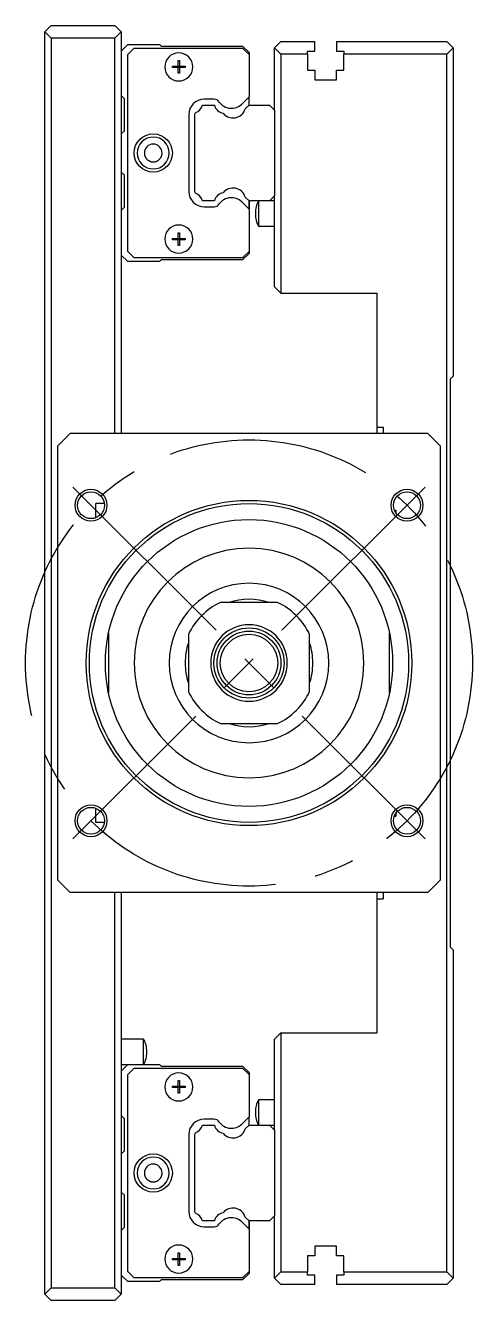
# Model space of a CAD drawing. Extents: x -48 to 827, y -352 to 107.
# Drawn here: x 757 to 827, y -100 to 100 of the extents above; entities that cross this region are included whole.
import ezdxf

# ---------------------------------------------------------------- set-up
doc = ezdxf.new("R2010")
doc.units = 0
doc.linetypes.add('CENTER', pattern=[50.8, 31.75, -6.35, 6.35, -6.35])
doc.layers.get('0').update_dxf_attribs({"linetype": 'CONTINUOUS'})
doc.layers.add('CENTER', color=1, linetype='CENTER')

msp = doc.modelspace()

# ---------------------------------------------------------------- linework, layer by layer
at = {"color": 7, "linetype": 'CONTINUOUS'}
for p, q in [((760.02, 99), (761.02, 100)), ((761.02, 100), (771.02, 100)), ((771.02, 100), (772.02, 99)), ((761.02, 98), (760.02, 99)), ((760.02, -99), (760.02, 99)), ((771.02, 98), (761.02, 98)), ((761.02, 98), (761.02, -98)), ((771.02, 98), (772.02, 99)), ((771.02, 36), (771.02, 98)), ((772.02, 99), (772.02, 36)), ((772.02, 96), (773.02, 97)), ((773.02, 97), (778.02, 97)), ((773.02, 95.45), (774.02, 96.45)), ((774.02, 96.45), (791.02, 96.45)), ((778.02, 97), (778.27, 96.75)), ((778.27, 96.75), (791.02, 96.75)), ((791.02, 96.75), (792.02, 95.75)), ((791.02, 96.45), (792.02, 95.45)), ((796.02, 96.5), (797.02, 97.5)), ((796.02, 86.7), (796.02, 96.5)), ((797.02, 95.5), (796.02, 96.5)), ((797.02, 97.5), (802.32, 97.5)), ((801.17, 95.5), (801.17, 96)), ((801.17, 96), (802.32, 96)), ((802.32, 96), (802.32, 97.5)), ((805.72, 97.5), (823.02, 97.5)), ((805.72, 97.5), (805.72, 96)), ((805.72, 96), (806.87, 96)), ((806.87, 96), (806.87, 95.5)), ((823.02, 97.5), (824.02, 96.5)), ((824.02, 96.5), (823.02, 95.5)), ((824.02, 96.5), (824.02, 45)), ((773.02, 64.55), (773.02, 95.45)), ((780.92, 93.6), (780.92, 94.5)), ((780.92, 94.5), (781.12, 94.5)), ((781.12, 94.5), (781.12, 93.6)), ((792.02, 95.75), (792.02, 95.45)), ((792.02, 95.45), (792.02, 88.82)), ((801.17, 95.5), (797.02, 95.5)), ((797.02, 95.5), (797.02, 58)), ((801.17, 95.5), (801.17, 93)), ((806.87, 93), (806.87, 95.5)), ((823.02, 95.5), (806.87, 95.5)), ((823.02, -95.5), (823.02, 95.5)), ((780.02, 93.6), (780.92, 93.6)), ((780.02, 93.4), (780.02, 93.6)), ((780.92, 93.4), (780.02, 93.4)), ((780.92, 93.6), (781.02, 93.5)), ((780.92, 93.4), (781.02, 93.5)), ((780.92, 92.5), (780.92, 93.4)), ((781.12, 92.5), (780.92, 92.5)), ((781.12, 93.6), (781.02, 93.5)), ((781.12, 93.4), (781.02, 93.5)), ((781.12, 93.6), (782.02, 93.6)), ((782.02, 93.4), (781.12, 93.4)), ((781.12, 93.4), (781.12, 92.5)), ((782.02, 93.6), (782.02, 93.4)), ((801.17, 93), (802.32, 93)), ((802.32, 93), (802.32, 91.5)), ((805.72, 91.5), (805.72, 93)), ((805.72, 93), (806.87, 93)), ((802.32, 91.5), (805.72, 91.5)), ((772.52, 88.5), (772.02, 89)), ((772.52, 83.5), (772.52, 88.5)), ((786.55, 88.43), (784.99, 88.43)), ((792.02, 88.82), (790.89, 87.68)), ((792.02, 87.5), (792.02, 88.82)), ((782.59, 86.03), (782.59, 73.97)), ((783.52, 86.1), (783.65, 86.32)), ((783.52, 73.9), (783.52, 86.1)), ((784.73, 87.5), (786.6, 87.5)), ((791.43, 86.91), (792.02, 87.5)), ((792.02, 87.5), (795.22, 87.5)), ((795.22, 87.5), (796.02, 86.7)), ((796.02, 86.7), (796.02, 73.3)), ((772.02, 83), (772.52, 83.5)), ((775.63, 80), (775.63, 79.95)), ((778.41, 80), (778.41, 80)), ((775.63, 79.95), (775.63, 79.9)), ((775.63, 79.9), (775.64, 79.85)), ((775.64, 79.85), (775.64, 79.8)), ((775.64, 79.8), (775.65, 79.76)), ((775.65, 79.76), (775.66, 79.71)), ((775.66, 79.71), (775.67, 79.66)), ((775.67, 79.66), (775.68, 79.61)), ((775.68, 79.61), (775.7, 79.55)), ((775.7, 79.55), (775.72, 79.5)), ((775.72, 79.5), (775.74, 79.45)), ((775.74, 79.45), (775.77, 79.39)), ((775.77, 79.39), (775.79, 79.34)), ((775.79, 79.34), (775.82, 79.29)), ((775.82, 79.29), (775.85, 79.24)), ((775.85, 79.24), (775.89, 79.19)), ((775.89, 79.19), (775.92, 79.14)), ((775.92, 79.14), (775.96, 79.1)), ((775.96, 79.1), (776, 79.05)), ((776, 79.05), (776.04, 79.01)), ((776.04, 79.01), (776.08, 78.97)), ((776.08, 78.97), (776.13, 78.93)), ((776.13, 78.93), (776.17, 78.89)), ((776.17, 78.89), (776.22, 78.86)), ((776.22, 78.86), (776.27, 78.83)), ((776.27, 78.83), (776.32, 78.8)), ((776.32, 78.8), (776.37, 78.77)), ((776.37, 78.77), (776.42, 78.74)), ((776.42, 78.74), (776.47, 78.72)), ((776.47, 78.72), (776.53, 78.7)), ((776.53, 78.7), (776.59, 78.68)), ((776.59, 78.68), (776.64, 78.66)), ((776.64, 78.66), (776.7, 78.64)), ((776.7, 78.64), (776.76, 78.63)), ((776.76, 78.63), (776.81, 78.62)), ((776.81, 78.62), (776.87, 78.62)), ((776.87, 78.62), (776.93, 78.61)), ((776.93, 78.61), (776.99, 78.61)), ((776.99, 78.61), (777.05, 78.61)), ((777.05, 78.61), (777.11, 78.61)), ((777.11, 78.61), (777.17, 78.62)), ((777.17, 78.62), (777.22, 78.62)), ((777.22, 78.62), (777.28, 78.63)), ((777.28, 78.63), (777.34, 78.64)), ((777.34, 78.64), (777.39, 78.66)), ((777.39, 78.66), (777.45, 78.68)), ((777.45, 78.68), (777.51, 78.7)), ((777.51, 78.7), (777.56, 78.72)), ((777.56, 78.72), (777.62, 78.74)), ((777.62, 78.74), (777.67, 78.77)), ((777.67, 78.77), (777.72, 78.8)), ((777.72, 78.8), (777.77, 78.83)), ((777.77, 78.83), (777.82, 78.86)), ((777.82, 78.86), (777.87, 78.89)), ((777.87, 78.89), (777.91, 78.93)), ((777.91, 78.93), (777.96, 78.97)), ((777.96, 78.97), (778, 79.01)), ((778, 79.01), (778.04, 79.05)), ((778.04, 79.05), (778.08, 79.09)), ((778.08, 79.09), (778.11, 79.14)), ((778.11, 79.14), (778.15, 79.19)), ((778.15, 79.19), (778.18, 79.24)), ((778.18, 79.24), (778.22, 79.29)), ((778.22, 79.29), (778.25, 79.34)), ((778.25, 79.34), (778.27, 79.38)), ((778.27, 79.38), (778.29, 79.43)), ((778.29, 79.43), (778.31, 79.48)), ((778.31, 79.48), (778.33, 79.53)), ((778.33, 79.53), (778.35, 79.58)), ((778.35, 79.58), (778.36, 79.63)), ((778.36, 79.63), (778.37, 79.68)), ((778.37, 79.68), (778.39, 79.73)), ((778.39, 79.78), (778.4, 79.83)), ((778.39, 79.73), (778.39, 79.78)), ((778.4, 79.83), (778.41, 79.88)), ((778.41, 80), (778.41, 80)), ((778.41, 80), (778.41, 80)), ((778.41, 79.98), (778.41, 80)), ((778.41, 79.93), (778.41, 79.98)), ((778.41, 79.88), (778.41, 79.93)), ((772.52, 76.5), (772.02, 77)), ((772.52, 71.5), (772.52, 76.5)), ((783.65, 73.68), (783.52, 73.9)), ((786.6, 72.5), (784.73, 72.5)), ((790.89, 72.32), (792.02, 71.18)), ((792.02, 72.5), (791.43, 73.09)), ((792.02, 72.5), (791.43, 73.09)), ((792.02, 72.5), (792.02, 71.18)), ((792.02, 71.18), (792.02, 72.5)), ((795.22, 72.5), (792.02, 72.5)), ((793.52, 72.5), (793.52, 68.5)), ((796.02, 73.3), (795.22, 72.5)), ((796.02, 72.5), (795.22, 72.5)), ((796.02, 59), (796.02, 73.3)), ((772.02, 71), (772.52, 71.5)), ((784.99, 71.57), (786.55, 71.57)), ((792.02, 71.18), (792.02, 64.55)), ((793.02, 70.56), (793.02, 70.44)), ((793.52, 68.5), (796.02, 68.5)), ((780.02, 66.6), (780.92, 66.6)), ((780.02, 66.4), (780.02, 66.6)), ((780.92, 66.4), (780.02, 66.4)), ((780.92, 66.6), (780.92, 67.5)), ((780.92, 67.5), (781.12, 67.5)), ((780.92, 66.6), (781.02, 66.5)), ((780.92, 66.4), (781.02, 66.5)), ((780.92, 65.5), (780.92, 66.4)), ((781.12, 66.6), (781.02, 66.5)), ((781.12, 66.4), (781.02, 66.5)), ((781.12, 67.5), (781.12, 66.6)), ((781.12, 66.6), (782.02, 66.6)), ((781.12, 66.4), (781.12, 65.5)), ((782.02, 66.4), (781.12, 66.4)), ((782.02, 66.6), (782.02, 66.4)), ((774.02, 63.55), (773.02, 64.55)), ((781.12, 65.5), (780.92, 65.5)), ((792.02, 64.55), (791.02, 63.55)), ((792.02, 64.25), (791.02, 63.25)), ((792.02, 64.55), (792.02, 64.25)), ((773.02, 63), (772.02, 64)), ((778.02, 63), (773.02, 63)), ((791.02, 63.55), (774.02, 63.55)), ((778.27, 63.25), (778.02, 63)), ((791.02, 63.25), (778.27, 63.25)), ((796.02, 59), (797.02, 58)), ((797.02, 58), (812.02, 58)), ((812.02, 58), (812.02, 37)), ((823.52, 44.5), (824.02, 45)), ((823.52, 44.5), (823.52, -44.5)), ((764.02, 36), (762.02, 34)), ((820.02, 36), (764.02, 36)), ((812.02, 37), (812.02, 36)), ((812.02, 37), (813.02, 37)), ((813.02, 37), (813.02, 36)), ((822.02, 34), (820.02, 36)), ((762.02, 34), (762.02, -34)), ((822.02, -34), (822.02, 34)), ((769.36, 25), (768.02, 25)), ((768.02, 22.79), (768.02, 25)), ((814.81, 24), (815.02, 24)), ((815.02, 24), (815.02, 23.59)), ((796.49, 9.5), (787.55, 9.5)), ((770.02, 4.72), (770.02, -4.72)), ((782.52, 4.47), (782.52, -4.47)), ((801.52, -4.47), (801.52, 4.47)), ((814.02, -4.72), (814.02, 4.72)), ((787.55, -9.5), (796.49, -9.5)), ((768.02, -25), (768.02, -22.79)), ((814.81, -24), (815.02, -24)), ((815.02, -23.59), (815.02, -24)), ((769.36, -25), (768.02, -25)), ((762.02, -34), (764.02, -36)), ((820.02, -36), (822.02, -34)), ((820.02, -36), (764.02, -36)), ((771.02, -98), (771.02, -36)), ((772.02, -36), (772.02, -99)), ((812.02, -36), (812.02, -37)), ((813.02, -36), (813.02, -37)), ((812.02, -37), (813.02, -37)), ((812.02, -37), (812.02, -58)), ((824.02, -45), (823.52, -44.5)), ((824.02, -45), (824.02, -96.5)), ((797.02, -58), (796.02, -59)), ((797.02, -58), (812.02, -58)), ((797.02, -58), (797.02, -95.5)), ((775.52, -59), (772.02, -59)), ((775.52, -61), (775.52, -59)), ((796.02, -73.3), (796.02, -59)), ((775.52, -63), (775.52, -61)), ((776.02, -61.06), (776.02, -60.94)), ((772.02, -63), (773.02, -63)), ((772.02, -64), (773.02, -63)), ((773.02, -63), (778.02, -63)), ((773.02, -64.55), (774.02, -63.55)), ((774.02, -63.55), (791.02, -63.55)), ((778.02, -63), (778.27, -63.25)), ((778.27, -63.25), (791.02, -63.25)), ((791.02, -63.25), (792.02, -64.25)), ((791.02, -63.55), (792.02, -64.55)), ((773.02, -95.45), (773.02, -64.55)), ((780.92, -66.4), (780.92, -65.5)), ((780.92, -65.5), (781.12, -65.5)), ((781.12, -65.5), (781.12, -66.4)), ((792.02, -64.25), (792.02, -64.55)), ((792.02, -64.55), (792.02, -71.18)), ((780.02, -66.4), (780.92, -66.4)), ((780.02, -66.6), (780.02, -66.4)), ((780.92, -66.6), (780.02, -66.6)), ((780.92, -66.4), (781.02, -66.5)), ((780.92, -66.6), (781.02, -66.5)), ((780.92, -67.5), (780.92, -66.6)), ((781.12, -67.5), (780.92, -67.5)), ((781.12, -66.4), (781.02, -66.5)), ((781.12, -66.6), (781.02, -66.5)), ((781.12, -66.4), (782.02, -66.4)), ((781.12, -66.6), (781.12, -67.5)), ((782.02, -66.6), (781.12, -66.6)), ((782.02, -66.4), (782.02, -66.6)), ((796.02, -68.5), (793.52, -68.5)), ((793.52, -68.5), (793.52, -72.5)), ((772.52, -71.5), (772.02, -71)), ((772.52, -76.5), (772.52, -71.5)), ((786.55, -71.57), (784.99, -71.57)), ((792.02, -71.18), (790.89, -72.32)), ((792.02, -72.5), (792.02, -71.18)), ((793.02, -70.44), (793.02, -70.56)), ((782.59, -73.97), (782.59, -86.03)), ((783.52, -73.9), (783.65, -73.68)), ((783.52, -86.1), (783.52, -73.9)), ((784.73, -72.5), (786.6, -72.5)), ((791.43, -73.09), (792.02, -72.5)), ((792.02, -72.5), (795.22, -72.5)), ((795.22, -72.5), (796.02, -72.5)), ((795.22, -72.5), (796.02, -73.3)), ((796.02, -73.3), (796.02, -86.7)), ((772.02, -77), (772.52, -76.5)), ((775.63, -80), (775.63, -80.05)), ((778.41, -80), (778.41, -80)), ((775.63, -80.05), (775.63, -80.1)), ((775.63, -80.1), (775.64, -80.15)), ((775.64, -80.15), (775.64, -80.2)), ((775.64, -80.2), (775.65, -80.24)), ((775.65, -80.24), (775.66, -80.29)), ((775.66, -80.29), (775.67, -80.34)), ((775.67, -80.34), (775.68, -80.39)), ((775.68, -80.39), (775.7, -80.45)), ((775.7, -80.45), (775.72, -80.5)), ((775.72, -80.5), (775.74, -80.55)), ((775.74, -80.55), (775.77, -80.61)), ((775.77, -80.61), (775.79, -80.66)), ((775.79, -80.66), (775.82, -80.71)), ((775.82, -80.71), (775.85, -80.76)), ((775.85, -80.76), (775.89, -80.81)), ((775.89, -80.81), (775.92, -80.86)), ((775.92, -80.86), (775.96, -80.9)), ((775.96, -80.9), (776, -80.95)), ((776, -80.95), (776.04, -80.99)), ((776.04, -80.99), (776.08, -81.03)), ((776.08, -81.03), (776.13, -81.07)), ((776.13, -81.07), (776.17, -81.11)), ((776.17, -81.11), (776.22, -81.14)), ((776.22, -81.14), (776.27, -81.17)), ((776.27, -81.17), (776.32, -81.2)), ((776.32, -81.2), (776.37, -81.23)), ((776.37, -81.23), (776.42, -81.26)), ((776.42, -81.26), (776.47, -81.28)), ((776.47, -81.28), (776.53, -81.3)), ((776.53, -81.3), (776.59, -81.32)), ((776.59, -81.32), (776.64, -81.34)), ((776.64, -81.34), (776.7, -81.36)), ((776.7, -81.36), (776.76, -81.37)), ((776.76, -81.37), (776.81, -81.38)), ((776.81, -81.38), (776.87, -81.38)), ((776.87, -81.38), (776.93, -81.39)), ((776.93, -81.39), (776.99, -81.39)), ((776.99, -81.39), (777.05, -81.39)), ((777.05, -81.39), (777.11, -81.39)), ((777.11, -81.39), (777.17, -81.38)), ((777.17, -81.38), (777.22, -81.38)), ((777.22, -81.38), (777.28, -81.37)), ((777.28, -81.37), (777.34, -81.36)), ((777.34, -81.36), (777.39, -81.34)), ((777.39, -81.34), (777.45, -81.32)), ((777.45, -81.32), (777.51, -81.3)), ((777.51, -81.3), (777.56, -81.28)), ((777.56, -81.28), (777.62, -81.26)), ((777.62, -81.26), (777.67, -81.23)), ((777.67, -81.23), (777.72, -81.2)), ((777.72, -81.2), (777.77, -81.17)), ((777.77, -81.17), (777.82, -81.14)), ((777.82, -81.14), (777.87, -81.11)), ((777.87, -81.11), (777.91, -81.07)), ((777.91, -81.07), (777.96, -81.03)), ((777.96, -81.03), (778, -80.99)), ((778, -80.99), (778.04, -80.95)), ((778.04, -80.95), (778.08, -80.91)), ((778.08, -80.91), (778.11, -80.86)), ((778.11, -80.86), (778.15, -80.81)), ((778.15, -80.81), (778.18, -80.76)), ((778.18, -80.76), (778.22, -80.71)), ((778.22, -80.71), (778.25, -80.66)), ((778.25, -80.66), (778.27, -80.62)), ((778.27, -80.62), (778.29, -80.57)), ((778.29, -80.57), (778.31, -80.52)), ((778.31, -80.52), (778.33, -80.47)), ((778.33, -80.47), (778.35, -80.42)), ((778.35, -80.42), (778.36, -80.37)), ((778.36, -80.37), (778.37, -80.32)), ((778.37, -80.32), (778.39, -80.27)), ((778.39, -80.22), (778.4, -80.17)), ((778.39, -80.27), (778.39, -80.22)), ((778.4, -80.17), (778.41, -80.12)), ((778.41, -80), (778.41, -80)), ((778.41, -80), (778.41, -80)), ((778.41, -80.02), (778.41, -80)), ((778.41, -80.07), (778.41, -80.02)), ((778.41, -80.12), (778.41, -80.07)), ((772.52, -83.5), (772.02, -83)), ((772.52, -88.5), (772.52, -83.5)), ((783.65, -86.32), (783.52, -86.1)), ((786.6, -87.5), (784.73, -87.5)), ((790.89, -87.68), (792.02, -88.82)), ((792.02, -87.5), (791.43, -86.91)), ((792.02, -87.5), (791.43, -86.91)), ((792.02, -87.5), (792.02, -88.82)), ((792.02, -88.82), (792.02, -87.5)), ((795.22, -87.5), (792.02, -87.5)), ((796.02, -86.7), (795.22, -87.5)), ((796.02, -96.5), (796.02, -86.7)), ((772.02, -89), (772.52, -88.5)), ((784.99, -88.43), (786.55, -88.43)), ((792.02, -88.82), (792.02, -95.45)), ((802.32, -91.5), (802.32, -93)), ((805.72, -91.5), (802.32, -91.5)), ((805.72, -93), (805.72, -91.5)), ((780.02, -93.6), (780.02, -93.4)), ((780.02, -93.4), (780.92, -93.4)), ((780.92, -93.6), (780.02, -93.6)), ((780.92, -93.4), (780.92, -92.5)), ((780.92, -92.5), (781.12, -92.5)), ((780.92, -93.4), (781.02, -93.5)), ((780.92, -93.6), (781.02, -93.5)), ((780.92, -94.5), (780.92, -93.6)), ((781.12, -93.4), (781.02, -93.5)), ((781.12, -93.6), (781.02, -93.5)), ((781.12, -92.5), (781.12, -93.4)), ((781.12, -93.4), (782.02, -93.4)), ((782.02, -93.6), (781.12, -93.6)), ((781.12, -93.6), (781.12, -94.5)), ((782.02, -93.4), (782.02, -93.6)), ((801.17, -93), (801.17, -95.5)), ((802.32, -93), (801.17, -93)), ((806.87, -93), (805.72, -93)), ((806.87, -95.5), (806.87, -93)), ((774.02, -96.45), (773.02, -95.45)), ((781.12, -94.5), (780.92, -94.5)), ((792.02, -95.45), (791.02, -96.45)), ((792.02, -95.75), (791.02, -96.75)), ((792.02, -95.45), (792.02, -95.75)), ((796.02, -96.5), (797.02, -95.5)), ((797.02, -95.5), (801.17, -95.5)), ((801.17, -96), (801.17, -95.5)), ((802.32, -96), (801.17, -96)), ((802.32, -97.5), (802.32, -96)), ((806.87, -96), (805.72, -96)), ((805.72, -96), (805.72, -97.5)), ((806.87, -95.5), (823.02, -95.5)), ((806.87, -95.5), (806.87, -96)), ((823.02, -95.5), (824.02, -96.5)), ((760.02, -99), (761.02, -98)), ((761.02, -98), (771.02, -98)), ((772.02, -99), (771.02, -98)), ((773.02, -97), (772.02, -96)), ((778.02, -97), (773.02, -97)), ((791.02, -96.45), (774.02, -96.45)), ((778.27, -96.75), (778.02, -97)), ((791.02, -96.75), (778.27, -96.75)), ((797.02, -97.5), (796.02, -96.5)), ((802.32, -97.5), (797.02, -97.5)), ((823.02, -97.5), (805.72, -97.5)), ((824.02, -96.5), (823.02, -97.5)), ((761.02, -100), (760.02, -99)), ((771.02, -100), (761.02, -100)), ((772.02, -99), (771.02, -100))]:
    msp.add_line(p, q, dxfattribs=at)
for centre, radius in [((777.02, 80), 3), ((767.27, 24.75), 2.1), ((816.77, 24.75), 2.1), ((792.02, 0), 25.5), ((792.02, 0), 25), ((792.02, 0), 22.5), ((792.02, 0), 5.5), ((792.02, 0), 5), ((792.02, 0), 4.5), ((767.27, -24.75), 2.1), ((816.77, -24.75), 2.1), ((777.02, -80), 3)]:
    msp.add_circle(centre, radius, dxfattribs=at)
at = {"color": 3, "linetype": 'CONTINUOUS'}
for centre in [(767.27, 24.75), (816.77, 24.75), (767.27, -24.75), (816.77, -24.75)]:
    msp.add_circle(centre, 2.5, dxfattribs=at)
at = {"color": 7, "linetype": 'CONTINUOUS'}
for centre, radius, start, end in [((781.02, 93.5), 2.2, 0, 180), ((781.02, 93.5), 2.2, 180, 0), ((784.99, 86.03), 2.4, 90, 180), ((786.55, 87.43), 1, 34.7052, 90), ((783.09, 87.93), 1.7, 289.2262, 345.349), ((788.25, 87.93), 1.7, 194.651, 260.012), ((789.26, 89.31), 2.3, 214.7598, 315), ((789.52, 87.5), 2, 218.4716, 342.8856), ((777.02, 80), 2.5, 0, 180), ((777.02, 80), 2.5, 180, 0), ((777.02, 80), 1.39, 0, 180), ((789.52, 72.5), 2, 17.1144, 141.5284), ((784.99, 73.97), 2.4, 180, 270), ((783.09, 72.07), 1.7, 14.651, 70.7738), ((786.55, 72.57), 1, 270, 325.2543), ((788.25, 72.07), 1.7, 99.988, 165.349), ((789.26, 70.69), 2.3, 44.9803, 145.2567), ((797.02, 70.56), 4, 151.0305, 180), ((797.02, 70.44), 4, 180, 208.9695), ((781.02, 66.5), 2.2, 0, 180), ((781.02, 66.5), 2.2, 180, 0), ((792.02, 0), 18, 0, 180), ((792.02, 0), 18, 0, 180), ((792.02, 0), 12.5, 0, 180), ((792.02, 0), 12.5, 0, 180), ((792.02, 0), 10, 71.8051, 108.1949), ((792.02, 0), 10, 71.8051, 108.1949), ((792.02, 0), 10.5, 115.2088, 154.7912), ((792.02, 0), 10.5, 25.2088, 64.7912), ((792.02, 0), 6, 0, 180), ((792.02, 0), 10, 161.8051, 180), ((792.02, 0), 10, 161.8051, 180), ((792.02, 0), 10, 0, 18.1949), ((792.02, 0), 10, 0, 18.1949), ((792.02, 0), 18, 180, 0), ((792.02, 0), 18, 180, 0), ((792.02, 0), 12.5, 180, 0), ((792.02, 0), 12.5, 180, 0), ((792.02, 0), 10, 180, 198.1949), ((792.02, 0), 10, 180, 198.1949), ((792.02, 0), 6, 180, 0), ((792.02, 0), 10, 341.8051, 0), ((792.02, 0), 10, 341.8051, 0), ((792.02, 0), 10.5, 205.2088, 244.7912), ((792.02, 0), 10.5, 295.2088, 334.7912), ((792.02, 0), 10, 251.8051, 288.1949), ((792.02, 0), 10, 251.8051, 288.1949), ((772.02, -60.94), 4, 0, 28.9695), ((772.02, -61.06), 4, 331.0305, 0), ((781.02, -66.5), 2.2, 0, 180), ((781.02, -66.5), 2.2, 180, 0), ((797.02, -70.44), 4, 151.0305, 180), ((784.99, -73.97), 2.4, 90, 180), ((786.55, -72.57), 1, 34.7052, 90), ((797.02, -70.56), 4, 180, 208.9695), ((783.09, -72.07), 1.7, 289.2262, 345.349), ((788.25, -72.07), 1.7, 194.651, 260.012), ((789.26, -70.69), 2.3, 214.7598, 315), ((789.52, -72.5), 2, 218.4716, 342.8856), ((777.02, -80), 2.5, 0, 180), ((777.02, -80), 2.5, 180, 0), ((777.02, -80), 1.39, 0, 180), ((789.52, -87.5), 2, 17.1144, 141.5284), ((784.99, -86.03), 2.4, 180, 270), ((783.09, -87.93), 1.7, 14.651, 70.7738), ((786.55, -87.43), 1, 270, 325.2543), ((788.25, -87.93), 1.7, 99.988, 165.349), ((789.26, -89.31), 2.3, 44.9803, 145.2567), ((781.02, -93.5), 2.2, 0, 180), ((781.02, -93.5), 2.2, 180, 0)]:
    msp.add_arc(centre, radius, start, end, dxfattribs=at)
at = {"layer": 'CENTER', "color": 1, "linetype": 'CENTER'}
for p, q in [((819.6, 27.58), (764.44, -27.58)), ((764.44, 27.58), (819.6, -27.58))]:
    msp.add_line(p, q, dxfattribs=at)
msp.add_circle((792.02, 0), 35, dxfattribs=at)

doc.saveas('drawing.dxf')
